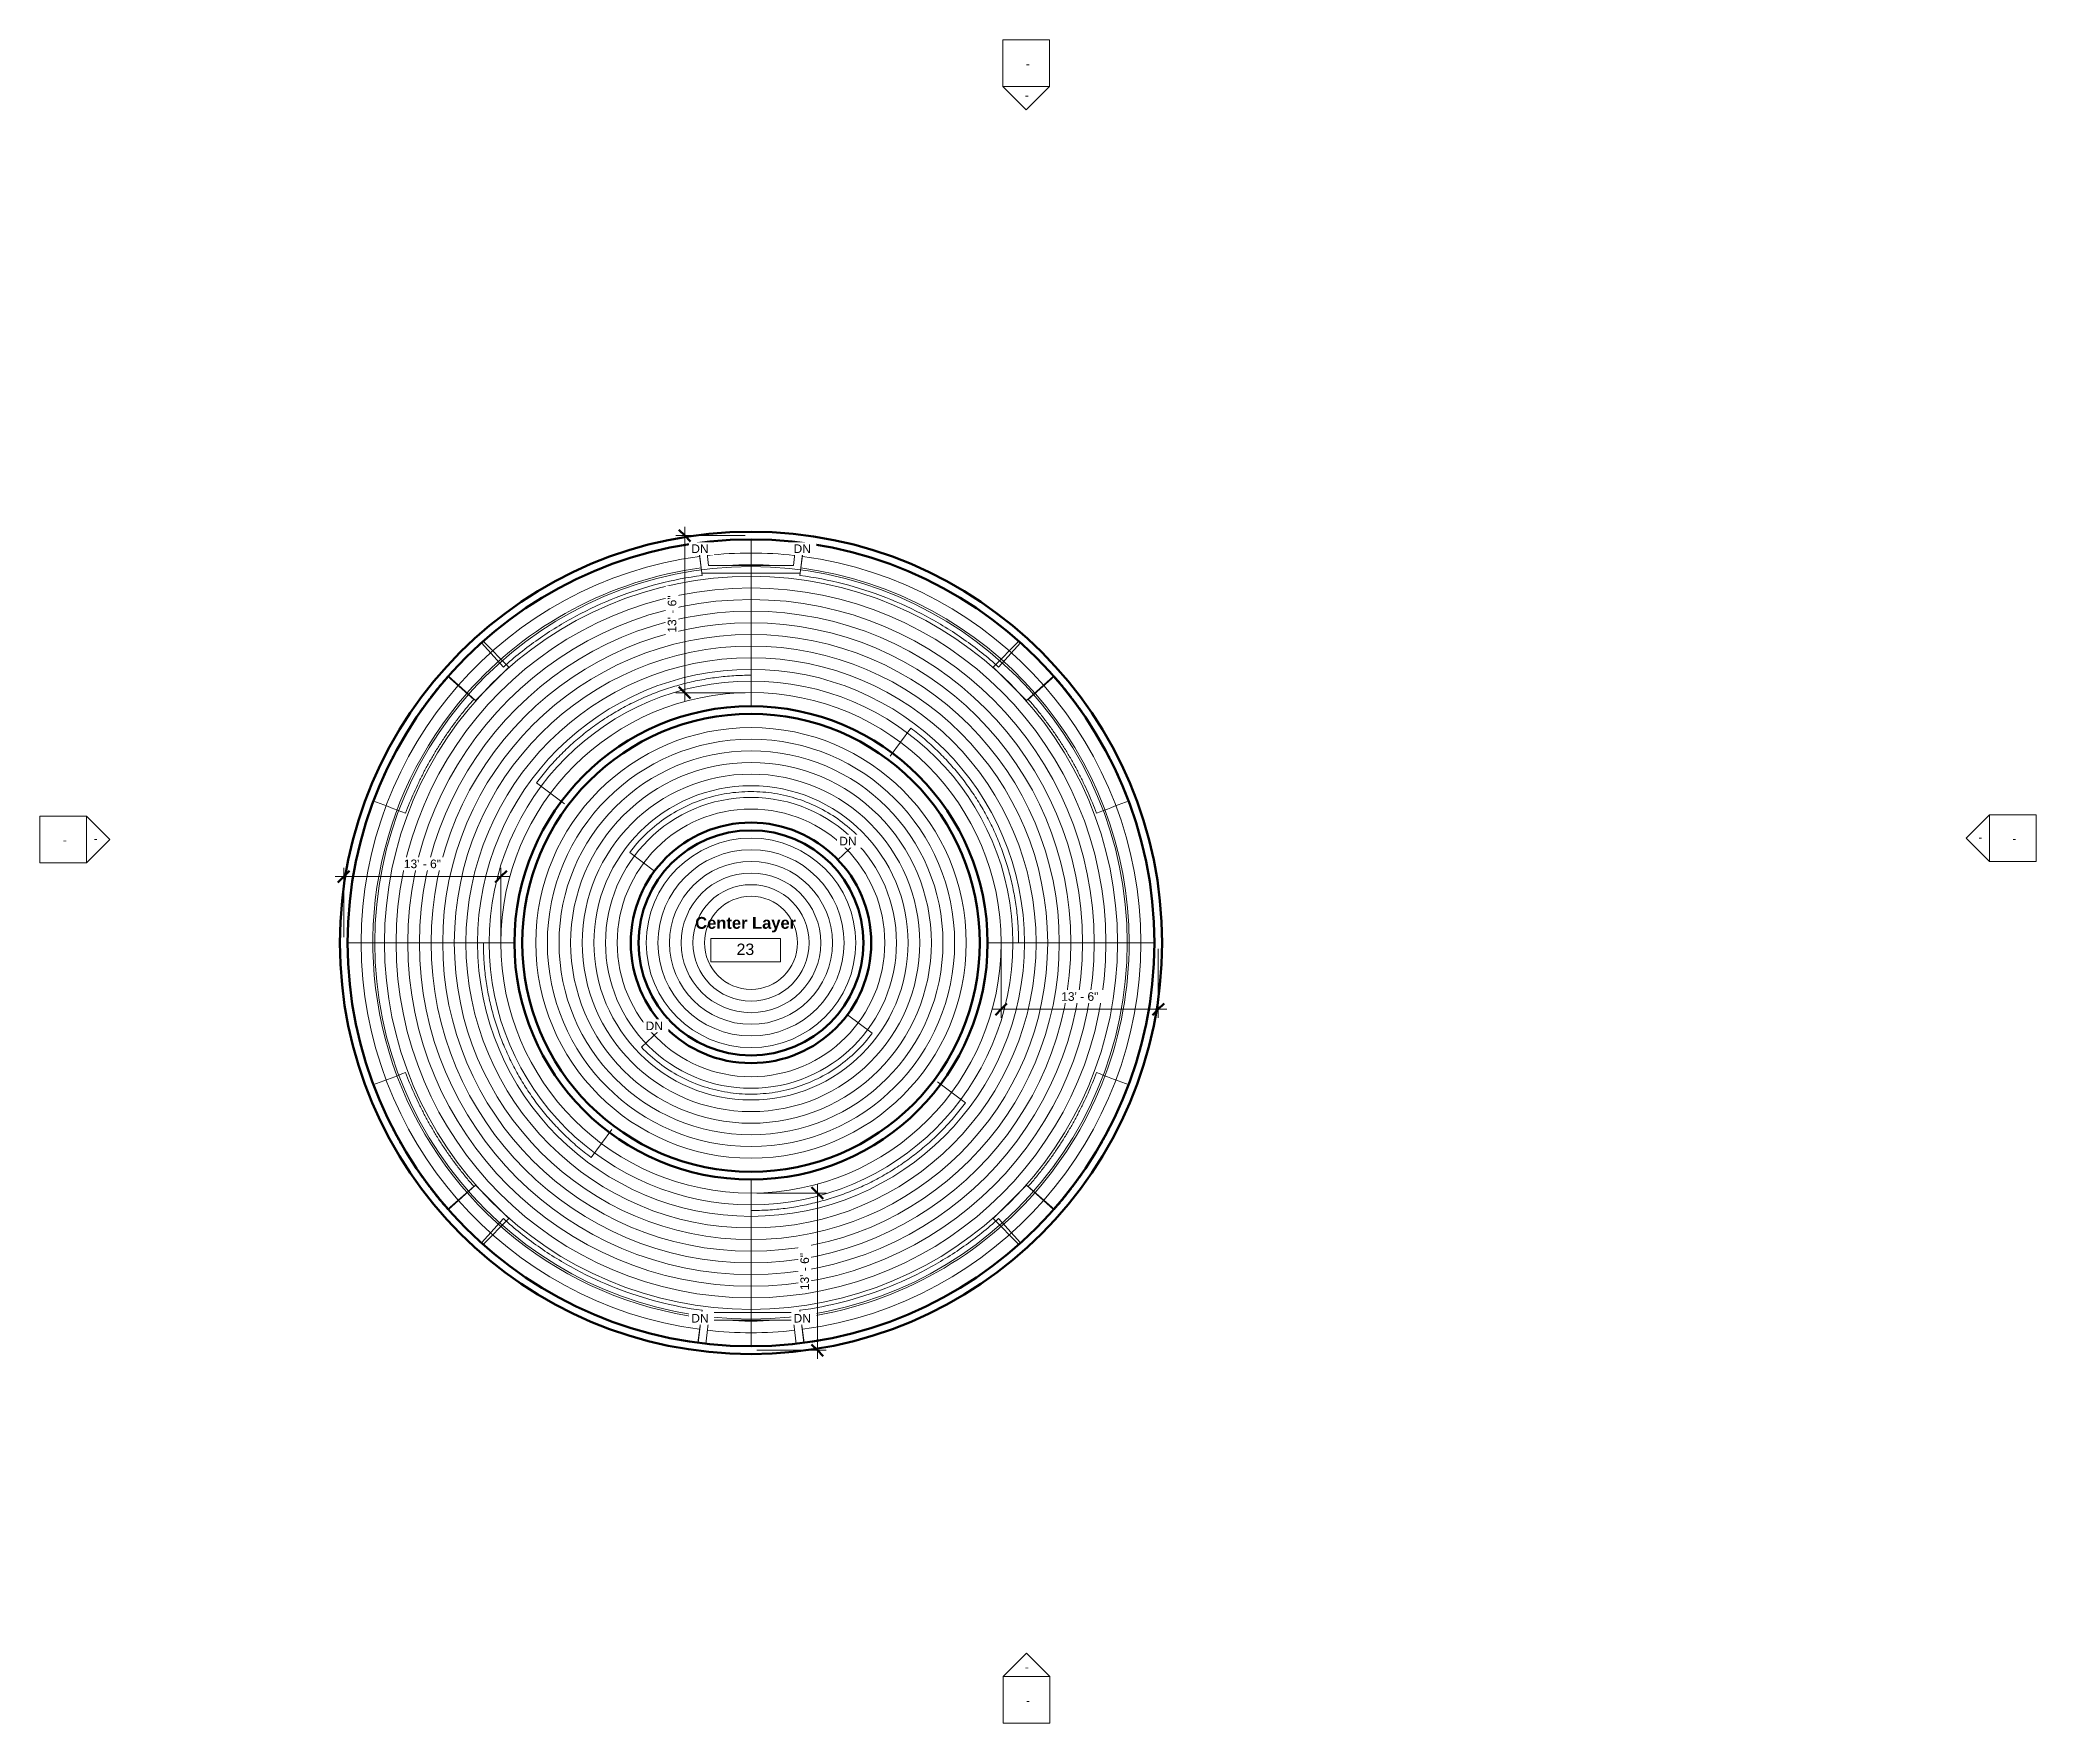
# Model space of a CAD drawing. Header units: inches. Extents: x -1067 to 992, y -835 to 901.
import ezdxf

# ---------------------------------------------------------------- set-up
doc = ezdxf.new("R2010")
doc.units = ezdxf.units.IN
doc.header["$MEASUREMENT"] = 0
for name, color, linetype, lineweight in [('A-ANNO-DIMS', 1, 'Continuous', 9), ('A-ANNO-DIMS-96', 1, 'Continuous', 9), ('A-ANNO-SYMB', 6, 'Continuous', 9), ('A-ANNO-TEXT', 2, 'Continuous', 9), ('A-AREA-IDEN', 2, 'Continuous', 9), ('A-DETL', 5, 'Continuous', 9), ('A-FLOR-OTLN', 6, 'Continuous', 13), ('A-FLOR-STRS', 2, 'Continuous', 9), ('A-WALL', 2, 'Continuous', 13)]:
    doc.layers.add(name, color=color, linetype=linetype, lineweight=lineweight)
doc.styles.add('Revit_Arial', font='arial.ttf', dxfattribs={"height": 8.851796})
doc.dimstyles.new('Linear_-_3_32__Arial', dxfattribs={"dimscale": 12, "dimtxt": 9, "dimasz": 1, "dimexe": 0.75, "dimexo": 0.5, "dimgap": 0.5, "dimtad": 1, "dimdec": 5, "dimrnd": 0.03125, "dimzin": 1, "dimdsep": 46, "dimlunit": 4, "dimtxsty": 'Revit_Arial', "dimblk1": 'OBLIQUE', "dimblk2": 'OBLIQUE', "dimsah": 1, "dimcen": 0.09, "dimdle": 0.75, "dimazin": 0, "dimtfac": 1, "dimtdec": 5, "dimtix": 1, "dimtmove": 0, "dimatfit": 3, "dimfxl": 1, "dimtvp": 1, "dimtfill": 1, "dimfrac": 2, "dimtolj": 1, "dimtzin": 0, "dimarcsym": 2})

# ---------------------------------------------------------------- blocks, each defined once
blk = doc.blocks.new('Ramp - Ramp-172761-Arena C Ring')
at = {"layer": 'A-FLOR-STRS'}
blk.add_line((-141, -173.5), (-112.1, -195), dxfattribs=at)
blk.add_lwpolyline([(-333.4, -274.1), (-333.4, -278.1), (-333.4, -282.1), (-333.4, -286.1), (-333.4, -290.1), (-333.4, -294.1), (-333.4, -298.1), (-333.4, -302.1), (-333.4, -306.1)], dxfattribs=at)
blk.add_open_spline([(-333.4, -306.1), (-330.5, -306.1), (-324.6, -306), (-315.7, -305.6), (-306.9, -304.9), (-298.1, -303.9), (-289.3, -302.6), (-280.6, -301), (-272, -299.2), (-263.4, -297.1), (-254.8, -294.7), (-246.4, -292.1), (-238, -289.1), (-229.8, -285.9), (-221.6, -282.5), (-213.6, -278.8), (-205.7, -274.8), (-197.9, -270.6), (-190.2, -266.1), (-182.7, -261.4), (-175.4, -256.4), (-168.2, -251.2), (-161.2, -245.8), (-154.4, -240.2), (-147.7, -234.4), (-141.3, -228.3), (-135, -222), (-129, -215.6), (-123.1, -208.9), (-117.5, -202.1), (-113.9, -197.4), (-112.1, -195)], degree=3, dxfattribs=at)
blk = doc.blocks.new('Ramp - Ramp-172790-Arena C Ring')
at = {"layer": 'A-FLOR-STRS'}
blk.add_line((-190, 162.3), (-168.5, 191.2), dxfattribs=at)
blk.add_lwpolyline([(-89.4, -30.1), (-85.4, -30.1), (-81.4, -30.1), (-77.4, -30.1), (-73.4, -30.1), (-69.4, -30.1), (-65.4, -30.1), (-61.4, -30.1), (-57.4, -30.1)], dxfattribs=at)
blk.add_open_spline([(-57.4, -30.1), (-57.4, -27.1), (-57.5, -21.2), (-57.9, -12.4), (-58.7, -3.6), (-59.6, 5.2), (-60.9, 14), (-62.5, 22.7), (-64.3, 31.4), (-66.4, 40), (-68.8, 48.5), (-71.5, 57), (-74.4, 65.3), (-77.6, 73.6), (-81, 81.7), (-84.7, 89.8), (-88.7, 97.7), (-92.9, 105.5), (-97.4, 113.1), (-102.1, 120.6), (-107.1, 127.9), (-112.3, 135.1), (-117.7, 142.1), (-123.3, 148.9), (-129.2, 155.6), (-135.2, 162.1), (-141.5, 168.3), (-147.9, 174.4), (-154.6, 180.2), (-161.4, 185.8), (-166.1, 189.4), (-168.5, 191.2)], degree=3, dxfattribs=at)
blk = doc.blocks.new('Ramp - Ramp-172819-Arena C Ring')
at = {"layer": 'A-FLOR-STRS'}
blk.add_line((-525.8, 113.4), (-554.7, 134.9), dxfattribs=at)
blk.add_lwpolyline([(-333.4, 213.9), (-333.4, 217.9), (-333.4, 221.9), (-333.4, 225.9), (-333.4, 229.9), (-333.4, 233.9), (-333.4, 237.9), (-333.4, 241.9), (-333.4, 245.9)], dxfattribs=at)
blk.add_open_spline([(-333.4, 245.9), (-336.4, 245.9), (-342.3, 245.8), (-351.1, 245.4), (-359.9, 244.7), (-368.7, 243.7), (-377.5, 242.4), (-386.2, 240.9), (-394.9, 239), (-403.5, 236.9), (-412, 234.5), (-420.5, 231.9), (-428.8, 229), (-437.1, 225.8), (-445.2, 222.3), (-453.3, 218.6), (-461.2, 214.6), (-469, 210.4), (-476.6, 205.9), (-484.1, 201.2), (-491.4, 196.3), (-498.6, 191.1), (-505.6, 185.7), (-512.5, 180), (-519.1, 174.2), (-525.6, 168.1), (-531.8, 161.9), (-537.9, 155.4), (-543.7, 148.7), (-549.3, 141.9), (-552.9, 137.2), (-554.7, 134.9)], degree=3, dxfattribs=at)
blk = doc.blocks.new('Ramp - Ramp-172855-Arena C Ring')
at = {"layer": 'A-FLOR-STRS'}
blk.add_line((-476.9, -222.5), (-498.4, -251.4), dxfattribs=at)
blk.add_lwpolyline([(-577.4, -30.1), (-581.4, -30.1), (-585.4, -30.1), (-589.4, -30.1), (-593.4, -30.1), (-597.4, -30.1), (-601.4, -30.1), (-605.4, -30.1), (-609.4, -30.1)], dxfattribs=at)
blk.add_open_spline([(-609.4, -30.1), (-609.4, -33), (-609.3, -38.9), (-608.9, -47.8), (-608.2, -56.6), (-607.2, -65.4), (-605.9, -74.2), (-604.4, -82.9), (-602.5, -91.5), (-600.4, -100.1), (-598, -108.7), (-595.4, -117.1), (-592.5, -125.5), (-589.3, -133.7), (-585.8, -141.9), (-582.1, -149.9), (-578.1, -157.8), (-573.9, -165.6), (-569.4, -173.3), (-564.7, -180.8), (-559.8, -188.1), (-554.6, -195.3), (-549.2, -202.3), (-543.5, -209.1), (-537.7, -215.8), (-531.6, -222.2), (-525.4, -228.5), (-518.9, -234.5), (-512.3, -240.4), (-505.4, -246), (-500.7, -249.6), (-498.4, -251.4)], degree=3, dxfattribs=at)
blk = doc.blocks.new('Ramp - Ramp-179142-Arena C Ring')
at = {"layer": 'A-FLOR-STRS'}
blk.add_line((-646.4, 244.8), (-619.4, 221), dxfattribs=at)
blk.add_lwpolyline([(-723.4, 116.4), (-719.6, 115), (-715.9, 113.5), (-712.2, 112.1), (-708.4, 110.7), (-704.7, 109.3), (-700.9, 107.9), (-697.2, 106.5), (-693.4, 105.1), (-689.7, 103.7)], dxfattribs=at)
for points in [[(-646.4, 244.8), (-649, 241.9), (-654, 236), (-661.3, 227), (-668.3, 217.8), (-675, 208.4), (-681.5, 198.8), (-687.8, 189), (-693.7, 179.1), (-699.4, 169), (-704.8, 158.7), (-709.9, 148.3), (-714.7, 137.8), (-719.2, 127.2), (-722, 120), (-723.4, 116.4)], [(-689.7, 103.7), (-688.3, 107.3), (-685.6, 114.4), (-681, 124.9), (-676.2, 135.3), (-671.1, 145.6), (-665.6, 155.6), (-659.9, 165.6), (-653.9, 175.3), (-647.5, 184.9), (-640.9, 194.2), (-634, 203.4), (-626.9, 212.3), (-621.9, 218.1), (-619.4, 221)]]:
    blk.add_open_spline(points, degree=3, dxfattribs=at)
blk = doc.blocks.new('Ramp - Ramp-179207-Arena C Ring')
at = {"layer": 'A-FLOR-STRS'}
blk.add_line((-47.4, 221), (-20.4, 244.8), dxfattribs=at)
blk.add_lwpolyline([(22.8, 103.7), (26.6, 105.1), (30.3, 106.5), (34.1, 107.9), (37.8, 109.3), (41.6, 110.7), (45.3, 112.1), (49.1, 113.5), (52.8, 115), (56.5, 116.4)], dxfattribs=at)
for points in [[(56.5, 116.4), (55.2, 120), (52.4, 127.2), (47.9, 137.8), (43, 148.3), (37.9, 158.7), (32.6, 169), (26.9, 179.1), (20.9, 189), (14.7, 198.8), (8.2, 208.4), (1.4, 217.8), (-5.6, 227), (-12.8, 236), (-17.8, 241.9), (-20.4, 244.8)], [(-47.4, 221), (-44.9, 218.1), (-40, 212.3), (-32.8, 203.4), (-25.9, 194.2), (-19.3, 184.9), (-13, 175.3), (-6.9, 165.6), (-1.2, 155.6), (4.2, 145.6), (9.4, 135.3), (14.2, 124.9), (18.7, 114.4), (21.5, 107.3), (22.8, 103.7)]]:
    blk.add_open_spline(points, degree=3, dxfattribs=at)
blk = doc.blocks.new('Ramp - Ramp-179445-Arena C Ring')
at = {"layer": 'A-FLOR-STRS'}
blk.add_line((-619.4, -281.2), (-646.4, -304.9), dxfattribs=at)
blk.add_lwpolyline([(-689.7, -163.9), (-693.4, -165.3), (-697.2, -166.7), (-700.9, -168.1), (-704.7, -169.5), (-708.4, -170.9), (-712.2, -172.3), (-715.9, -173.7), (-719.6, -175.1), (-723.4, -176.5)], dxfattribs=at)
for points in [[(-619.4, -281.2), (-621.9, -278.3), (-626.9, -272.5), (-634, -263.5), (-640.9, -254.4), (-647.5, -245), (-653.9, -235.5), (-659.9, -225.7), (-665.6, -215.8), (-671.1, -205.7), (-676.2, -195.5), (-681, -185.1), (-685.6, -174.6), (-688.3, -167.4), (-689.7, -163.9)], [(-723.4, -176.5), (-722, -180.1), (-719.2, -187.3), (-714.7, -198), (-709.9, -208.5), (-704.8, -218.9), (-699.4, -229.2), (-693.7, -239.3), (-687.8, -249.2), (-681.5, -258.9), (-675, -268.5), (-668.3, -277.9), (-661.3, -287.1), (-654, -296.2), (-649, -302), (-646.4, -304.9)]]:
    blk.add_open_spline(points, degree=3, dxfattribs=at)
blk = doc.blocks.new('Ramp - Ramp-179469-Arena C Ring')
at = {"layer": 'A-FLOR-STRS'}
blk.add_line((-20.4, -304.9), (-47.4, -281.2), dxfattribs=at)
blk.add_lwpolyline([(56.5, -176.5), (52.8, -175.1), (49.1, -173.7), (45.3, -172.3), (41.6, -170.9), (37.8, -169.5), (34.1, -168.1), (30.3, -166.7), (26.6, -165.3), (22.8, -163.9)], dxfattribs=at)
for points in [[(22.8, -163.9), (21.5, -167.4), (18.7, -174.6), (14.2, -185.1), (9.4, -195.5), (4.2, -205.7), (-1.2, -215.8), (-6.9, -225.7), (-13, -235.5), (-19.3, -245), (-25.9, -254.4), (-32.8, -263.5), (-40, -272.5), (-44.9, -278.3), (-47.4, -281.2)], [(-20.4, -304.9), (-17.8, -302), (-12.8, -296.2), (-5.6, -287.1), (1.4, -277.9), (8.2, -268.5), (14.7, -258.9), (20.9, -249.2), (26.9, -239.3), (32.6, -229.2), (37.9, -218.9), (43, -208.5), (47.9, -198), (52.4, -187.3), (55.2, -180.1), (56.5, -176.5)]]:
    blk.add_open_spline(points, degree=3, dxfattribs=at)
blk = doc.blocks.new('Elevation - Detail Number-151647-Arena C Ring')
at = {"layer": 'A-ANNO-SYMB'}
for p, q in [((-0.25, -0.25), (-0.25, 0.25)), ((-0.25, 0.25), (0.25, 0.25)), ((0.25, 0.25), (0.25, -0.25)), ((0.25, -0.25), (-0.25, -0.25))]:
    blk.add_line(p, q, dxfattribs=at)
blk = doc.blocks.new('Elevation - Detail Number-151370-Arena C Ring')
at = {"layer": 'A-ANNO-SYMB'}
for p, q in [((0, 0.25), (-0.25, 0)), ((0.25, 0), (0, 0.25)), ((-0.25, 0), (0.25, 0))]:
    blk.add_line(p, q, dxfattribs=at)
blk = doc.blocks.new('Elevation - Detail Number-V1-Arena C Ring')
at = {"layer": 'A-ANNO-SYMB'}
for p, q in [((0, 0.25), (-0.25, 0)), ((0.25, 0), (0, 0.25)), ((-0.25, 0), (0.25, 0))]:
    blk.add_line(p, q, dxfattribs=at)
blk = doc.blocks.new('DIMBLOCK1-Arena C Ring')
at = {"layer": 'A-ANNO-DIMS-96', "lineweight": 50}
for p, q in [((-401.8, 389.9), (-407.8, 395.9)), ((-401.8, 389.9), (-395.8, 383.9)), ((-401.8, 227.9), (-407.8, 233.9)), ((-401.8, 227.9), (-395.8, 221.9))]:
    blk.add_line(p, q, dxfattribs=at)
at = {"layer": 'A-ANNO-DIMS-96'}
for p, q in [((-401.8, 218.9), (-401.8, 398.9)), ((-339.4, 389.9), (-410.8, 389.9)), ((-401.8, 389.9), (-339.4, 389.9)), ((-339.4, 227.9), (-410.8, 227.9)), ((-401.8, 227.9), (-339.4, 227.9))]:
    blk.add_line(p, q, dxfattribs=at)
at = {"layer": 'A-ANNO-DIMS-96', "color": 0, "insert": (-419.3, 289.8), "char_height": 8.852, "width": 45.858, "attachment_point": 1, "rotation": 90, "line_spacing_factor": 0.938532, "bg_fill": 3, "box_fill_scale": 1.25, "bg_fill_color": 0, "bg_fill_transparency": 0}
blk.add_mtext('\\fArial|b0|i0|c0|p34|;13\' - 6"', dxfattribs=at)
blk = doc.blocks.new('_Oblique')
at = {"color": 0, "linetype": 'ByBlock', "lineweight": -2}
blk.add_line((-0.5, -0.5), (0.5, 0.5), dxfattribs=at)
blk = doc.blocks.new('DIMBLOCK2-Arena C Ring')
at = {"layer": 'A-ANNO-DIMS-96'}
for p, q in [((-75.4, -36.1), (-75.4, -107.5)), ((-75.4, -98.5), (-75.4, -36.1)), ((86.6, -36.1), (86.6, -107.5)), ((86.6, -98.5), (86.6, -36.1)), ((-84.4, -98.5), (95.6, -98.5))]:
    blk.add_line(p, q, dxfattribs=at)
at = {"layer": 'A-ANNO-DIMS-96', "lineweight": 50}
for p, q in [((-75.4, -98.5), (-81.4, -104.5)), ((-75.4, -98.5), (-69.4, -92.5)), ((86.6, -98.5), (80.6, -104.5)), ((86.6, -98.5), (92.6, -92.5))]:
    blk.add_line(p, q, dxfattribs=at)
at = {"layer": 'A-ANNO-DIMS-96', "color": 0, "insert": (-13.5, -81), "char_height": 8.852, "width": 45.858, "attachment_point": 1, "line_spacing_factor": 0.938532, "bg_fill": 3, "box_fill_scale": 1.25, "bg_fill_color": 0, "bg_fill_transparency": 0}
blk.add_mtext('\\fArial|b0|i0|c0|p34|;13\' - 6"', dxfattribs=at)
blk = doc.blocks.new('DIMBLOCK3-Arena C Ring')
at = {"layer": 'A-ANNO-DIMS-96'}
for p, q in [((-753.4, -24.1), (-753.4, 47.3)), ((-591.4, -24.1), (-591.4, 47.3)), ((-582.4, 38.3), (-762.4, 38.3)), ((-753.4, 38.3), (-753.4, -24.1)), ((-591.4, 38.3), (-591.4, -24.1))]:
    blk.add_line(p, q, dxfattribs=at)
at = {"layer": 'A-ANNO-DIMS-96', "lineweight": 50}
for p, q in [((-753.4, 38.3), (-747.4, 44.3)), ((-591.4, 38.3), (-585.4, 44.3)), ((-753.4, 38.3), (-759.4, 32.3)), ((-591.4, 38.3), (-597.4, 32.3))]:
    blk.add_line(p, q, dxfattribs=at)
at = {"layer": 'A-ANNO-DIMS-96', "color": 0, "insert": (-691.5, 55.8), "char_height": 8.852, "width": 45.858, "attachment_point": 1, "line_spacing_factor": 0.938532, "bg_fill": 3, "box_fill_scale": 1.25, "bg_fill_color": 0, "bg_fill_transparency": 0}
blk.add_mtext('\\fArial|b0|i0|c0|p34|;13\' - 6"', dxfattribs=at)
blk = doc.blocks.new('DIMBLOCK4-Arena C Ring')
at = {"layer": 'A-ANNO-DIMS-96'}
for p, q in [((-327.4, -288.1), (-256, -288.1)), ((-265, -288.1), (-327.4, -288.1)), ((-265, -279.1), (-265, -459.1)), ((-327.4, -450.1), (-256, -450.1)), ((-265, -450.1), (-327.4, -450.1))]:
    blk.add_line(p, q, dxfattribs=at)
at = {"layer": 'A-ANNO-DIMS-96', "lineweight": 50}
for p, q in [((-265, -288.1), (-271, -282.1)), ((-265, -288.1), (-259, -294.1)), ((-265, -450.1), (-271, -444.1)), ((-265, -450.1), (-259, -456.1))]:
    blk.add_line(p, q, dxfattribs=at)
at = {"layer": 'A-ANNO-DIMS-96', "color": 0, "insert": (-282.5, -388.2), "char_height": 8.852, "width": 45.858, "attachment_point": 1, "rotation": 90, "line_spacing_factor": 0.938532, "bg_fill": 3, "box_fill_scale": 1.25, "bg_fill_color": 0, "bg_fill_transparency": 0}
blk.add_mtext('\\fArial|b0|i0|c0|p34|;13\' - 6"', dxfattribs=at)
blk = doc.blocks.new('Room Tag - Room Tag-84095-Arena C Ring')
at = {"layer": 'A-AREA-IDEN'}
for p, q in [((-0.375, -0.0625), (-0.375, -0.3125)), ((-0.375, -0.0625), (0.375, -0.0625)), ((0.375, -0.0625), (0.375, -0.3125)), ((-0.375, -0.3125), (0.375, -0.3125))]:
    blk.add_line(p, q, dxfattribs=at)

msp = doc.modelspace()

# ---------------------------------------------------------------- linework, layer by layer
at = {"layer": 'A-DETL'}
for p, q in [((-333.421718, 227.915016), (-333.421718, 385.853042)), ((-591.421718, -30.084984), (-749.421718, -30.084984)), ((-75.421718, -30.084984), (82.578282, -30.084984)), ((-333.421718, -288.084984), (-333.421718, -446.02301))]:
    msp.add_line(p, q, dxfattribs=at)
for radius in [388, 378, 366, 366, 354, 342, 330, 318, 306, 294, 282, 282, 270, 258, 244, 244, 244, 222, 210, 198, 186, 174, 162, 150, 138, 108, 96, 84, 72, 60, 48]:
    msp.add_circle((-333.421718, -30.084984), radius, dxfattribs=at)
for radius, start, end in [(402, 83.570172348, 96.429779359), (402, 97.570110333, 262.429889667), (390, 97.587773501, 138.716580699), (390, 97.587773501, 138.716580699), (390, 86.319255637, 93.680744363), (390, 86.319255637, 93.680744363), (390, 360, 82.412226499), (390, 360, 82.412226499), (402, 360, 82.429737547), (390, 138.723800464, 262.412226499), (390, 138.723800464, 262.412226499), (124, 110.857087433, 111.506556321), (124, 106.163067966, 107.524042653), (124, 102.015306866, 103.518659448), (124, 97.976856372, 99.463120538), (124, 93.978745437, 95.257311008), (124, 84.742688992, 86.021254563), (124, 80.536879462, 82.023143628), (124, 76.481340552, 77.984693134), (124, 72.475957347, 73.836932034), (124, 68.493443679, 69.142912567), (124, 132.042758723, 133.012362052), (124, 127.606919819, 129.025467455), (124, 123.499712722, 125.011281257), (124, 119.474724969, 120.933578464), (124, 115.482693744, 116.640135372), (124, 63.359864628, 64.517306256), (124, 59.066421536, 60.525275031), (124, 54.988718743, 56.500287278), (124, 50.974532545, 52.393080181), (124, 46.987637948, 47.957241277), (124, 140.974532545, 142.393080181), (124, 136.987637948, 137.957241277), (124, 42.042758723, 43.012362052), (124, 37.606919819, 39.025467455), (124, 153.359864628, 154.517306256), (124, 149.066421536, 150.525275031), (124, 144.988718743, 146.500287278), (124, 33.499712722, 35.011281257), (124, 29.474724969, 30.933578464), (124, 25.482693744, 26.640135372), (124, 162.475957347, 163.836932034), (124, 158.493443679, 159.142912567), (124, 20.857087433, 21.506556321), (124, 16.163067966, 17.524042653), (124, 174.742688992, 176.021254563), (124, 170.536879462, 172.023143628), (124, 166.481340552, 167.984693134), (124, 12.015306866, 13.518659448), (124, 7.976856372, 9.463120538), (124, 3.978745437, 5.257311008), (124, 183.978745437, 185.257311008), (402, 277.570262453, 360), (124, 354.742688992, 356.021254563), (390, 318.723800464, 360), (390, 318.723800464, 360), (124, 187.976856372, 189.463120538), (124, 192.015306866, 193.518659448), (124, 346.481340552, 347.984693134), (124, 350.536879462, 352.023143628), (124, 196.163067966, 197.524042653), (124, 200.857087433, 201.506556321), (124, 338.493443679, 339.142912567), (124, 342.475957347, 343.836932034), (124, 205.482693744, 206.640135372), (124, 209.474724969, 210.933578464), (124, 213.499712722, 215.011281257), (124, 324.988718743, 326.500287278), (124, 329.066421536, 330.525275031), (124, 333.359864628, 334.517306256), (124, 217.606919819, 219.025467455), (124, 222.042758723, 223.012362052), (124, 226.987637948, 227.957241277), (124, 312.042758723, 313.012362052), (124, 316.987637948, 317.957241277), (124, 320.974532545, 322.393080181), (124, 230.974532545, 232.393080181), (124, 234.988718743, 236.500287278), (124, 239.066421536, 240.525275031), (124, 243.359864628, 244.517306256), (124, 295.482693744, 296.640135372), (124, 299.474724969, 300.933578464), (124, 303.499712722, 305.011281257), (124, 307.606919819, 309.025467455), (124, 248.493443679, 249.142912567), (124, 252.475957347, 253.836932034), (124, 256.481340552, 257.984693134), (124, 260.536879462, 262.023143628), (124, 264.742688992, 266.021254563), (124, 273.978745437, 275.257311008), (124, 277.976856372, 279.463120538), (124, 282.015306866, 283.518659448), (124, 286.163067966, 287.524042653), (124, 290.857087433, 291.506556321), (390, 277.587773501, 318.716580699), (390, 277.587773501, 318.716580699), (402, 263.570220641, 276.429827652), (390, 266.319255637, 273.680744363), (390, 266.319255637, 273.680744363)]:
    msp.add_arc((-333.421718, -30.084984), radius, start, end, dxfattribs=at)
at = {"layer": 'A-FLOR-OTLN'}
for p, q in [((-388.080659, 382.254334), (-384.245924, 351.022923)), ((-282.597512, 351.022923), (-278.762777, 382.254334)), ((-583.183734, 254.290337), (-609.761928, 280.868531)), ((-57.081508, 280.868531), (-83.659702, 254.290337)), ((-617.649379, 219.824692), (-583.183734, 254.290337)), ((-83.659702, 254.290337), (-49.194057, 219.824692)), ((-645.57129, 244.903461), (-617.649379, 219.824692)), ((-49.194057, 219.824692), (-21.272146, 244.903461)), ((-617.649379, -279.994661), (-645.57129, -305.073429)), ((-583.183734, -314.460305), (-617.649379, -279.994661)), ((-49.194057, -279.994661), (-83.659702, -314.460305)), ((-21.272146, -305.073429), (-49.194057, -279.994661)), ((-609.761928, -341.038499), (-583.183734, -314.460305)), ((-83.659702, -314.460305), (-57.081508, -341.038499)), ((-384.245924, -411.192891), (-388.080659, -442.424302)), ((-278.762777, -442.424302), (-282.597512, -411.192891))]:
    msp.add_line(p, q, dxfattribs=at)
for radius, start, end in [(416, 96.33542143, 97.226109877), (416, 94.39487814, 95.285512226), (416, 92.45595672, 93.35498496), (416, 90.518191537, 91.418720448), (416, 88.581279552, 89.481808463), (416, 86.64501504, 87.54404328), (416, 84.709253424, 85.60512186), (416, 82.773890123, 83.66457857), (416, 131.627062894, 138.621532584), (416, 41.378467416, 48.372937106), (244, 0, 180), (244, 180, 0), (416, 221.378467416, 228.372937106), (416, 311.627062894, 318.621532584), (416, 262.773890123, 263.66457857), (416, 264.709253424, 265.60512186), (416, 266.64501504, 267.54404328), (416, 268.581279552, 269.481808463), (416, 270.518191537, 271.418720448), (416, 272.45595672, 273.35498496), (416, 274.39487814, 275.290746576), (416, 276.33542143, 277.226109877)]:
    msp.add_arc((-333.421718, -30.084984), radius, start, end, dxfattribs=at)
at = {"layer": 'A-FLOR-STRS'}
for p, q in [((-383.794476, 348.822271), (-388.236135, 382.232726)), ((-278.607302, 382.232726), (-283.04896, 348.822271)), ((-588.840589, 254.290337), (-611.363947, 279.367134)), ((-55.479489, 279.367134), (-78.002847, 254.290337)), ((-432.809034, 44.000357), (-458.496114, 63.148033)), ((-243.723896, 55.493145), (-220.551534, 77.601234)), ((-423.11954, -115.663113), (-446.291902, -137.771202)), ((-234.034402, -104.170325), (-208.347322, -123.318001)), ((-611.363947, -339.537102), (-588.840589, -314.460305)), ((-78.002847, -314.460305), (-55.479489, -339.537102)), ((-388.236135, -442.402695), (-383.794476, -408.992239)), ((-283.04896, -408.992239), (-278.607302, -442.402695))]:
    msp.add_line(p, q, dxfattribs=at)
for points in [[(-588.840589, 254.290337), (-577.478797, 264.495216), (-553.507094, 283.559785), (-514.406073, 307.635057), (-472.698696, 326.863312), (-428.998131, 340.961864), (-398.933149, 346.809703), (-383.794476, 348.822271)], [(-78.002847, 254.290337), (-89.364639, 264.495216), (-113.336342, 283.559785), (-152.437363, 307.635057), (-194.14474, 326.863312), (-237.845305, 340.961864), (-267.910287, 346.809703), (-283.04896, 348.822271)], [(-458.496114, 63.148033), (-453.587526, 69.733026), (-442.709199, 82.147146), (-423.67907, 97.950676), (-402.393909, 110.56527), (-379.389242, 119.670123), (-355.237676, 125.039757), (-330.542013, 126.539818), (-305.918084, 124.132899), (-281.980523, 117.879405), (-259.325016, 107.93385), (-238.521982, 94.549861), (-226.221063, 83.543692), (-220.551534, 77.601234)], [(-208.347322, -123.318001), (-213.255911, -129.902994), (-224.134237, -142.317114), (-243.164366, -158.120644), (-264.449527, -170.735238), (-287.454194, -179.840091), (-311.60576, -185.209725), (-336.301423, -186.709786), (-360.925352, -184.302867), (-384.862913, -178.049373), (-407.51842, -168.103818), (-428.321454, -154.719829), (-440.622373, -143.71366), (-446.291902, -137.771202)], [(-588.840589, -314.460305), (-577.478797, -324.665185), (-553.507094, -343.729754), (-514.406073, -367.805025), (-472.698696, -387.03328), (-428.998131, -401.131832), (-398.933149, -406.979671), (-383.794476, -408.992239)], [(-78.002847, -314.460305), (-89.364639, -324.665185), (-113.336342, -343.729754), (-152.437363, -367.805025), (-194.14474, -387.03328), (-237.845305, -401.131832), (-267.910287, -406.979671), (-283.04896, -408.992239)]]:
    msp.add_open_spline(points, degree=3, dxfattribs=at)
at = {"layer": 'A-WALL'}
for p, q in [((-388.080659, 382.254334), (-388.087206, 382.30765)), ((-380.146837, 383.282604), (-377.168122, 359.022923)), ((-289.675314, 359.022923), (-286.696599, 383.282604)), ((-278.75623, 382.30765), (-278.762777, 382.254334)), ((-282.597512, 351.022923), (-384.245924, 351.022923)), ((-377.168122, 359.022923), (-289.675314, 359.022923)), ((-384.245924, -411.192891), (-282.597512, -411.192891)), ((-376.185846, -411.192891), (-380.146837, -443.452573)), ((-286.696599, -443.452573), (-290.65759, -411.192891)), ((-289.675314, -419.192891), (-377.168122, -419.192891)), ((-388.087206, -442.477618), (-388.080659, -442.424302)), ((-278.762777, -442.424302), (-278.75623, -442.477618))]:
    msp.add_line(p, q, dxfattribs=at)
at = {"layer": 'A-WALL', "lineweight": 50}
for radius, start, end in [(424, 360, 180), (416, 0, 180), (244, 360, 180), (236, 0, 180), (124, 360, 180), (116, 0, 180), (424, 180, 360), (416, 180, 0), (244, 180, 360), (236, 180, 0), (124, 180, 360), (116, 180, 0)]:
    msp.add_arc((-333.421718, -30.084984), radius, start, end, dxfattribs=at)
at = {"layer": 'A-WALL'}
for start, end in [(96.449070554, 97.550929447), (82.449070554, 83.550929447), (262.449070553, 263.550929446), (262.449070553, 263.550929446), (276.449070553, 277.550929446), (276.449070553, 277.550929446)]:
    msp.add_arc((-333.421718, -30.084984), 416, start, end, dxfattribs=at)

# ---------------------------------------------------------------- block references
at = {"layer": 'A-ANNO-SYMB', "xscale": 95.99999999999994, "yscale": 95.99999999999994, "zscale": 95.99999999999994}
for name, p in [('Elevation - Detail Number-151647-Arena C Ring', (-49.526379, 876.981693)), ('Elevation - Detail Number-151647-Arena C Ring', (-1042.812378, 76.571396)), ('Elevation - Detail Number-151647-Arena C Ring', (967.974464, 77.963167)), ('Elevation - Detail Number-151370-Arena C Ring', (-49.349192, -786.604244)), ('Elevation - Detail Number-151647-Arena C Ring', (-49.349192, -810.604244))]:
    msp.add_blockref(name, p, dxfattribs=at)
at = {"layer": 'A-ANNO-SYMB', "extrusion": (0, 0, -1), "xscale": 95.99999999999994, "yscale": 95.99999999999994, "zscale": 95.99999999999994}
for p, rotation in [((49.526379, 852.981693), 180), ((1018.812378, 76.571396), 90.00000000000038)]:
    msp.add_blockref('Elevation - Detail Number-V1-Arena C Ring', p, dxfattribs=dict(at, rotation=rotation))
at = {"layer": 'A-ANNO-SYMB', "xscale": 95.99999999999994, "yscale": 95.99999999999994, "zscale": 95.99999999999994, "rotation": 90}
msp.add_blockref('Elevation - Detail Number-151370-Arena C Ring', (943.974464, 77.963167), dxfattribs=at)
at = {"layer": 'A-AREA-IDEN', "xscale": 95.99999999999994, "yscale": 95.99999999999994, "zscale": 95.99999999999994}
msp.add_blockref('Room Tag - Room Tag-84095-Arena C Ring', (-338.950698, -19.640126), dxfattribs=at)
at = {"layer": 'A-FLOR-STRS'}
for name in ['Ramp - Ramp-179142-Arena C Ring', 'Ramp - Ramp-172819-Arena C Ring', 'Ramp - Ramp-179207-Arena C Ring', 'Ramp - Ramp-172790-Arena C Ring', 'Ramp - Ramp-172855-Arena C Ring', 'Ramp - Ramp-179445-Arena C Ring', 'Ramp - Ramp-179469-Arena C Ring', 'Ramp - Ramp-172761-Arena C Ring']:
    msp.add_blockref(name, (0, 0), dxfattribs=at)

# ---------------------------------------------------------------- texts
at = {"layer": 'A-AREA-IDEN', "attachment_point": 2, "line_spacing_factor": 0.938532}
for s, insert, char_height, width in [('\\fArial|b1|i0|c0|p34|;Center Layer', (-338.93999, -3.39094), 12.17707442, 120.384), ('\\fArial|b0|i0|c0|p34|;23', (-339.226022, -30.833216), 11.80239521, 21.888)]:
    msp.add_mtext(s, dxfattribs=dict(at, insert=insert, char_height=char_height, width=width))

# ---------------------------------------------------------------- next in the draw order: texts
at = {"layer": 'A-ANNO-SYMB', "char_height": 8.85179641, "width": 4.86, "attachment_point": 2, "line_spacing_factor": 0.938532, "bg_fill": 3, "box_fill_scale": 1.25, "bg_fill_color": 0, "bg_fill_transparency": 0}
for insert in [(-47.92881, 880.795126), (-49.008391, 848.293131), (-1041.214809, 80.384829), (-1009.356636, 81.856566), (934.518722, 83.248336), (969.572033, 81.7766), (-48.831203, -772.381321), (-47.751623, -806.790811)]:
    msp.add_mtext('\\fArial|b0|i0|c0|p34|;-', dxfattribs=dict(at, insert=insert))
at = {"layer": 'A-ANNO-TEXT', "char_height": 8.85179641, "width": 21.26769231, "attachment_point": 1, "line_spacing_factor": 0.938532, "bg_fill": 3, "box_fill_scale": 1.25, "bg_fill_color": 0, "bg_fill_transparency": 0}
for insert in [(-395.028104, 380.778621), (-289.538409, 380.778621), (-242.436555, 79.289236), (-442.129958, -111.232534), (-395.028104, -412.72192), (-289.538409, -412.72192)]:
    msp.add_mtext('\\fArial|b0|i0|c0|p34|;DN', dxfattribs=dict(at, insert=insert))

# ---------------------------------------------------------------- next in the draw order: dimensions: what is measured, and where the dimension line sits
at = {"layer": 'A-ANNO-DIMS'}
dim = msp.add_linear_dim(base=(-753.421718, 38.339188), p1=(-591.421718, -30.084984), p2=(-753.421718, -30.084984), dimstyle='Linear_-_3_32__Arial', override={"dimfxl": 162}, dxfattribs=at)
dim.commit()
dim.dimension.update_dxf_attribs({"geometry": 'DIMBLOCK3-Arena C Ring', "text_midpoint": (-672.421718, 48.861695)})
dim = msp.add_linear_dim(base=(86.578282, -98.509156), p1=(-75.421718, -30.084984), p2=(86.578282, -30.084984), angle=0, dimstyle='Linear_-_3_32__Arial', override={"dimfxl": 162}, dxfattribs=at)
dim.commit()
dim.dimension.update_dxf_attribs({"geometry": 'DIMBLOCK2-Arena C Ring', "text_midpoint": (5.578282, -87.986649)})

# ---------------------------------------------------------------- next in the draw order: dimensions: what is measured, and where the dimension line sits
for base, p1, p2, picture, middle in [((-401.84589, 389.915016), (-333.421718, 227.915016), (-333.421718, 389.915016), 'DIMBLOCK1-Arena C Ring', (-412.368397, 308.915016)), ((-264.997546, -450.084984), (-333.421718, -288.084984), (-333.421718, -450.084984), 'DIMBLOCK4-Arena C Ring', (-275.520053, -369.084984))]:
    dim = msp.add_linear_dim(base=base, p1=p1, p2=p2, angle=90, dimstyle='Linear_-_3_32__Arial', override={"dimfxl": 162}, dxfattribs=at)
    dim.commit()
    dim.dimension.update_dxf_attribs({"geometry": picture, "text_midpoint": middle})

doc.saveas('drawing.dxf')
